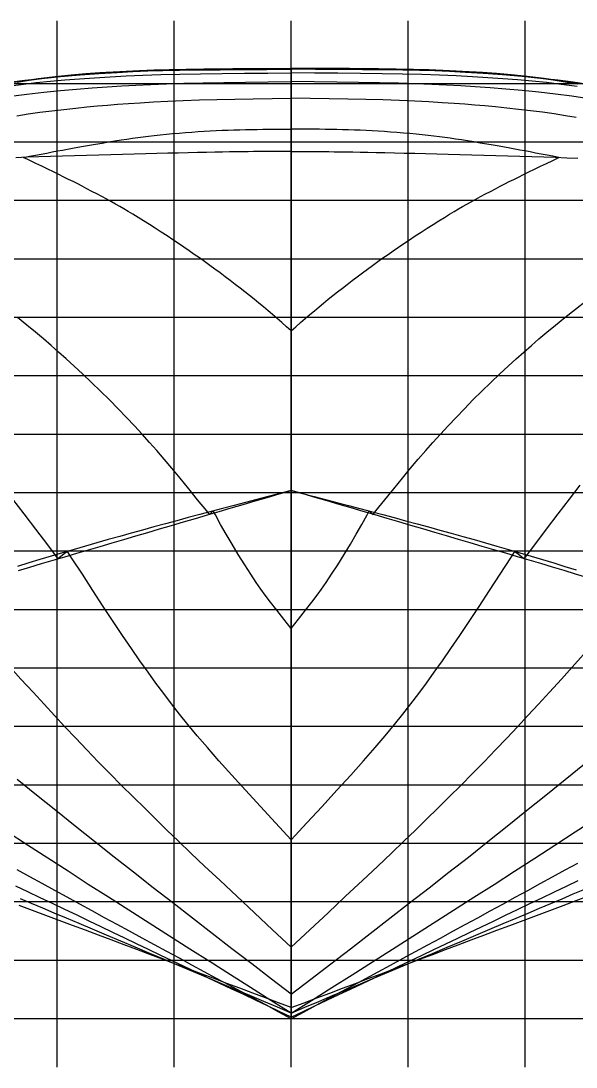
# Model space of a CAD drawing. Extents: x -0.22 to 9, y -4.91 to 1.71.
# Drawn here: x 6.145 to 7.095, y -2.034 to -0.244 of the extents above; entities that cross this region are included whole.
import ezdxf

# ---------------------------------------------------------------- set-up
doc = ezdxf.new("R2010")
doc.units = 0
doc.header["$MEASUREMENT"] = 0
for name, color, linetype in [('Base', 7, 'Continuous'), ('buttockgrid', 7, 'Continuous'), ('Center', 7, 'Continuous'), ('DWL', 7, 'Continuous'), ('Knuckle_lines', 7, 'Continuous'), ('stations', 7, 'Continuous'), ('wlgrid', 7, 'Continuous')]:
    doc.layers.add(name, color=color, linetype=linetype)

msp = doc.modelspace()

# ---------------------------------------------------------------- linework, layer by layer
at = {"layer": 'Base', "color": 9}
msp.add_line((7.957666, -1.951617), (5.257197, -1.951617), dxfattribs=at)
at = {"layer": 'buttockgrid', "color": 9}
for p, q in [((6.207431, -2.03416), (6.207431, -0.244099)), ((6.407432, -2.03416), (6.407432, -0.244099)), ((6.607431, -2.03416), (6.607431, -0.244099)), ((6.607431, -2.03416), (6.607431, -0.244099)), ((6.807431, -2.03416), (6.807431, -0.244099)), ((7.007432, -2.03416), (7.007432, -0.244099))]:
    msp.add_line(p, q, dxfattribs=at)
at = {"layer": 'Center', "color": 1}
msp.add_line((6.607431, -2.03416), (6.607431, -0.244099), dxfattribs=at)
at = {"layer": 'DWL', "color": 1}
msp.add_line((7.957666, -1.451617), (5.257197, -1.451617), dxfattribs=at)
at = {"layer": 'Knuckle_lines', "color": 7}
for p, q in [((6.180509, -0.342518), (6.201915, -0.339855)), ((6.201915, -0.339855), (6.223681, -0.337466)), ((6.223681, -0.337466), (6.245821, -0.335353)), ((6.245821, -0.335353), (6.268318, -0.333505)), ((6.268318, -0.333505), (6.291148, -0.331902)), ((6.291148, -0.331902), (6.314287, -0.330528)), ((6.314287, -0.330528), (6.337712, -0.329365)), ((6.337712, -0.329365), (6.361399, -0.328395)), ((6.361399, -0.328395), (6.385324, -0.327601)), ((6.385324, -0.327601), (6.409462, -0.326966)), ((6.409462, -0.326966), (6.433792, -0.326471)), ((6.433792, -0.326471), (6.458288, -0.326099)), ((6.458288, -0.326099), (6.482927, -0.325832)), ((6.482927, -0.325832), (6.507685, -0.325653)), ((6.507685, -0.325653), (6.532538, -0.325545)), ((6.532538, -0.325545), (6.557463, -0.325489)), ((6.557463, -0.325489), (6.582436, -0.325469)), ((6.582436, -0.325469), (6.607431, -0.325466)), ((6.632427, -0.325469), (6.607431, -0.325466)), ((6.607431, -0.325466), (6.607431, -0.325467)), ((6.607431, -0.325466), (6.607431, -0.325467)), ((6.607431, -0.325467), (6.607431, -0.325479)), ((6.607431, -0.325467), (6.607431, -0.325479)), ((6.607431, -0.325479), (6.607431, -0.32551)), ((6.607431, -0.325479), (6.607431, -0.32551)), ((6.607431, -0.32551), (6.607431, -0.32557)), ((6.607431, -0.32551), (6.607431, -0.32557)), ((6.607431, -0.32557), (6.607431, -0.325669)), ((6.607431, -0.32557), (6.607431, -0.325669)), ((6.607431, -0.325669), (6.607431, -0.325817)), ((6.607431, -0.325669), (6.607431, -0.325817)), ((6.607431, -0.325817), (6.607431, -0.326024)), ((6.607431, -0.325817), (6.607431, -0.326024)), ((6.607431, -0.326024), (6.607431, -0.326299)), ((6.607431, -0.326024), (6.607431, -0.326299)), ((6.607431, -0.326299), (6.607431, -0.326652)), ((6.607431, -0.326299), (6.607431, -0.326652)), ((6.607431, -0.326652), (6.607431, -0.327093)), ((6.607431, -0.326652), (6.607431, -0.327093)), ((6.607431, -0.327093), (6.607431, -0.327632)), ((6.607431, -0.327093), (6.607431, -0.327632)), ((6.607431, -0.327632), (6.607431, -0.328278)), ((6.607431, -0.327632), (6.607431, -0.328278)), ((6.607431, -0.328278), (6.607431, -0.329041)), ((6.607431, -0.328278), (6.607431, -0.329041)), ((6.607431, -0.329041), (6.607431, -0.329932)), ((6.607431, -0.329041), (6.607431, -0.329932)), ((6.607431, -0.329932), (6.607431, -0.330959)), ((6.607431, -0.329932), (6.607431, -0.330959)), ((6.607431, -0.330959), (6.607431, -0.332132)), ((6.607431, -0.330959), (6.607431, -0.332132)), ((6.607431, -0.332132), (6.607431, -0.333461)), ((6.607431, -0.332132), (6.607431, -0.333461)), ((6.607431, -0.333461), (6.607431, -0.334952)), ((6.607431, -0.333461), (6.607431, -0.334952)), ((6.607431, -0.334952), (6.607431, -0.33661)), ((6.607431, -0.334952), (6.607431, -0.33661)), ((6.607431, -0.33661), (6.607431, -0.33844)), ((6.607431, -0.33661), (6.607431, -0.33844)), ((6.607431, -0.33844), (6.607431, -0.340447)), ((6.607431, -0.33844), (6.607431, -0.340447)), ((6.6574, -0.325489), (6.632427, -0.325469)), ((6.682324, -0.325545), (6.6574, -0.325489)), ((6.707178, -0.325653), (6.682324, -0.325545)), ((6.731936, -0.325832), (6.707178, -0.325653)), ((6.756575, -0.326099), (6.731936, -0.325832)), ((6.781071, -0.326471), (6.756575, -0.326099)), ((6.8054, -0.326966), (6.781071, -0.326471)), ((6.829539, -0.327601), (6.8054, -0.326966)), ((6.853464, -0.328395), (6.829539, -0.327601)), ((6.877151, -0.329365), (6.853464, -0.328395)), ((6.900576, -0.330528), (6.877151, -0.329365)), ((6.923715, -0.331902), (6.900576, -0.330528)), ((6.946545, -0.333505), (6.923715, -0.331902)), ((6.969042, -0.335353), (6.946545, -0.333505)), ((6.991181, -0.337466), (6.969042, -0.335353)), ((7.012948, -0.339855), (6.991181, -0.337466)), ((7.034354, -0.342518), (7.012948, -0.339855)), ((6.138688, -0.348632), (6.15944, -0.345446)), ((6.15944, -0.345446), (6.180509, -0.342518)), ((6.607431, -0.340447), (6.607431, -0.342638)), ((6.607431, -0.340447), (6.607431, -0.342638)), ((6.607431, -0.342638), (6.607431, -0.345017)), ((6.607431, -0.342638), (6.607431, -0.345017)), ((6.607431, -0.345017), (6.607431, -0.34759)), ((6.607431, -0.345017), (6.607431, -0.34759)), ((6.607431, -0.34759), (6.607431, -0.350362)), ((6.607431, -0.34759), (6.607431, -0.350362)), ((6.607431, -0.350362), (6.607431, -0.353339)), ((6.607431, -0.350362), (6.607431, -0.353339)), ((6.607431, -0.353339), (6.607431, -0.356526)), ((6.607431, -0.353339), (6.607431, -0.356526)), ((6.607431, -0.356526), (6.607431, -0.359928)), ((6.607431, -0.356526), (6.607431, -0.359928)), ((7.055423, -0.345446), (7.034354, -0.342518)), ((7.076175, -0.348632), (7.055423, -0.345446)), ((7.096632, -0.352069), (7.076175, -0.348632)), ((6.607431, -0.359928), (6.607431, -0.36355)), ((6.607431, -0.359928), (6.607431, -0.36355)), ((6.607431, -0.36355), (6.607431, -0.367399)), ((6.607431, -0.36355), (6.607431, -0.367399)), ((6.607431, -0.367399), (6.607431, -0.371479)), ((6.607431, -0.367399), (6.607431, -0.371479)), ((6.607431, -0.371479), (6.607431, -0.375795)), ((6.607431, -0.371479), (6.607431, -0.375795)), ((6.607431, -0.375795), (6.607431, -0.380351)), ((6.607431, -0.375795), (6.607431, -0.380351)), ((6.607431, -0.380351), (6.607431, -0.385133)), ((6.607431, -0.380351), (6.607431, -0.385133)), ((6.607431, -0.385133), (6.607431, -0.390128)), ((6.607431, -0.385133), (6.607431, -0.390128)), ((6.607431, -0.390128), (6.607431, -0.395319)), ((6.607431, -0.390128), (6.607431, -0.395319)), ((6.607431, -0.395319), (6.607431, -0.400691)), ((6.607431, -0.395319), (6.607431, -0.400691)), ((6.607431, -0.400691), (6.607431, -0.40623)), ((6.607431, -0.400691), (6.607431, -0.40623)), ((6.607431, -0.40623), (6.607431, -0.41192)), ((6.607431, -0.40623), (6.607431, -0.41192)), ((6.607431, -0.41192), (6.607431, -0.417747)), ((6.607431, -0.41192), (6.607431, -0.417747)), ((6.607431, -0.417747), (6.607431, -0.423694)), ((6.607431, -0.417747), (6.607431, -0.423694)), ((6.607431, -0.423694), (6.607431, -0.429748)), ((6.607431, -0.423694), (6.607431, -0.429748)), ((6.607431, -0.429748), (6.607431, -0.435892)), ((6.607431, -0.429748), (6.607431, -0.435892)), ((6.607431, -0.435892), (6.607431, -0.442112)), ((6.607431, -0.435892), (6.607431, -0.442112)), ((6.607431, -0.442112), (6.607431, -0.448393)), ((6.607431, -0.442112), (6.607431, -0.448393)), ((6.607431, -0.448393), (6.607431, -0.454718)), ((6.607431, -0.448393), (6.607431, -0.454718)), ((6.607431, -0.454718), (6.607431, -0.461074)), ((6.607431, -0.454718), (6.607431, -0.461074)), ((6.607431, -0.461074), (6.607431, -0.467446)), ((6.607431, -0.461074), (6.607431, -0.467446)), ((6.155765, -0.477455), (6.136285, -0.478081)), ((6.175652, -0.47683), (6.155765, -0.477455)), ((6.195875, -0.476207), (6.175652, -0.47683)), ((6.216343, -0.47559), (6.195875, -0.476207)), ((6.236963, -0.474979), (6.216343, -0.47559)), ((6.25764, -0.474378), (6.236963, -0.474979)), ((6.278284, -0.47379), (6.25764, -0.474378)), ((6.298801, -0.473216), (6.278284, -0.47379)), ((6.319098, -0.472659), (6.298801, -0.473216)), ((6.339083, -0.472122), (6.319098, -0.472659)), ((6.358662, -0.471607), (6.339083, -0.472122)), ((6.377743, -0.471116), (6.358662, -0.471607)), ((6.396234, -0.470652), (6.377743, -0.471116)), ((6.41404, -0.470217), (6.396234, -0.470652)), ((6.431071, -0.469815), (6.41404, -0.470217)), ((6.447232, -0.469446), (6.431071, -0.469815)), ((6.462431, -0.469114), (6.447232, -0.469446)), ((6.476603, -0.46882), (6.462431, -0.469114)), ((6.489785, -0.468563), (6.476603, -0.46882)), ((6.502045, -0.468341), (6.489785, -0.468563)), ((6.513447, -0.46815), (6.502045, -0.468341)), ((6.524059, -0.467988), (6.513447, -0.46815)), ((6.533945, -0.467853), (6.524059, -0.467988)), ((6.543172, -0.467743), (6.533945, -0.467853)), ((6.551806, -0.467654), (6.543172, -0.467743)), ((6.559913, -0.467585), (6.551806, -0.467654)), ((6.567558, -0.467534), (6.559913, -0.467585)), ((6.574808, -0.467497), (6.567558, -0.467534)), ((6.581728, -0.467472), (6.574808, -0.467497)), ((6.588385, -0.467457), (6.581728, -0.467472)), ((6.594843, -0.467449), (6.588385, -0.467457)), ((6.601171, -0.467446), (6.594843, -0.467449)), ((6.607431, -0.467446), (6.601171, -0.467446)), ((6.607431, -0.467446), (6.607431, -0.488693)), ((6.607431, -0.467446), (6.607431, -0.488693)), ((6.607431, -0.467446), (6.613692, -0.467446)), ((6.613692, -0.467446), (6.620019, -0.467449)), ((6.620019, -0.467449), (6.626478, -0.467457)), ((6.626478, -0.467457), (6.633134, -0.467472)), ((6.633134, -0.467472), (6.640055, -0.467497)), ((6.640055, -0.467497), (6.647305, -0.467534)), ((6.647305, -0.467534), (6.65495, -0.467585)), ((6.65495, -0.467585), (6.663056, -0.467654)), ((6.663056, -0.467654), (6.67169, -0.467743)), ((6.67169, -0.467743), (6.680918, -0.467853)), ((6.680918, -0.467853), (6.690804, -0.467988)), ((6.690804, -0.467988), (6.701416, -0.46815)), ((6.701416, -0.46815), (6.712818, -0.468341)), ((6.712818, -0.468341), (6.725078, -0.468563)), ((6.725078, -0.468563), (6.73826, -0.46882)), ((6.73826, -0.46882), (6.752431, -0.469114)), ((6.752431, -0.469114), (6.767631, -0.469446)), ((6.767631, -0.469446), (6.783792, -0.469815)), ((6.783792, -0.469815), (6.800823, -0.470217)), ((6.800823, -0.470217), (6.818629, -0.470652)), ((6.818629, -0.470652), (6.83712, -0.471116)), ((6.83712, -0.471116), (6.856201, -0.471607)), ((6.856201, -0.471607), (6.87578, -0.472122)), ((6.87578, -0.472122), (6.895765, -0.472659)), ((6.895765, -0.472659), (6.916062, -0.473216)), ((6.916062, -0.473216), (6.936579, -0.47379)), ((6.936579, -0.47379), (6.957222, -0.474378)), ((6.957222, -0.474378), (6.9779, -0.474979)), ((6.9779, -0.474979), (6.998519, -0.47559)), ((6.998519, -0.47559), (7.018988, -0.476207)), ((7.018988, -0.476207), (7.039211, -0.47683)), ((7.039211, -0.47683), (7.059098, -0.477455)), ((7.059098, -0.477455), (7.078578, -0.478081)), ((7.078578, -0.478081), (7.097672, -0.478707)), ((6.607431, -0.488693), (6.607431, -0.509916)), ((6.607431, -0.488693), (6.607431, -0.509916)), ((6.607431, -0.509916), (6.607431, -0.531089)), ((6.607431, -0.509916), (6.607431, -0.531089)), ((6.607431, -0.531089), (6.607431, -0.55219)), ((6.607431, -0.531089), (6.607431, -0.55219)), ((6.607431, -0.55219), (6.607431, -0.573193)), ((6.607431, -0.55219), (6.607431, -0.573193)), ((6.607431, -0.573193), (6.607431, -0.594074)), ((6.607431, -0.573193), (6.607431, -0.594074)), ((6.607431, -0.594074), (6.607431, -0.614808)), ((6.607431, -0.594074), (6.607431, -0.614808)), ((6.607431, -0.614808), (6.607431, -0.635372)), ((6.607431, -0.614808), (6.607431, -0.635372)), ((6.607431, -0.635372), (6.607431, -0.65574)), ((6.607431, -0.635372), (6.607431, -0.65574)), ((6.607431, -0.65574), (6.607431, -0.675888)), ((6.607431, -0.65574), (6.607431, -0.675888)), ((6.607431, -0.675888), (6.607431, -0.695792)), ((6.607431, -0.675888), (6.607431, -0.695792)), ((6.607431, -0.695792), (6.607431, -0.715428)), ((6.607431, -0.695792), (6.607431, -0.715428)), ((6.607431, -0.715428), (6.607431, -0.73477)), ((6.607431, -0.715428), (6.607431, -0.73477)), ((6.607431, -0.73477), (6.607431, -0.753796)), ((6.607431, -0.73477), (6.607431, -0.753796)), ((6.607431, -0.753796), (6.607431, -0.772479)), ((6.607431, -0.753796), (6.607431, -0.772479)), ((6.607431, -0.772479), (6.607431, -0.790796)), ((6.607431, -0.772479), (6.607431, -0.790796)), ((6.607431, -0.790796), (6.607431, -0.80873)), ((6.607431, -0.790796), (6.607431, -0.80873)), ((6.607431, -0.80873), (6.607431, -0.826298)), ((6.607431, -0.80873), (6.607431, -0.826298)), ((6.607431, -0.826298), (6.607431, -0.843524)), ((6.607431, -0.826298), (6.607431, -0.843524)), ((6.607431, -0.843524), (6.607431, -0.860433)), ((6.607431, -0.843524), (6.607431, -0.860433)), ((6.607431, -0.860433), (6.607431, -0.877049)), ((6.607431, -0.860433), (6.607431, -0.877049)), ((6.607431, -0.877049), (6.607431, -0.893396)), ((6.607431, -0.877049), (6.607431, -0.893396)), ((6.607431, -0.893396), (6.607431, -0.909499)), ((6.607431, -0.893396), (6.607431, -0.909499)), ((6.607431, -0.909499), (6.607431, -0.925382)), ((6.607431, -0.909499), (6.607431, -0.925382)), ((6.607431, -0.925382), (6.607431, -0.94107)), ((6.607431, -0.925382), (6.607431, -0.94107)), ((6.607431, -0.94107), (6.607431, -0.956586)), ((6.607431, -0.94107), (6.607431, -0.956586)), ((6.607431, -0.956586), (6.607431, -0.971957)), ((6.607431, -0.956586), (6.607431, -0.971957)), ((6.607431, -0.971957), (6.607431, -0.987205)), ((6.607431, -0.971957), (6.607431, -0.987205)), ((6.607431, -0.987205), (6.607431, -1.002356)), ((6.607431, -0.987205), (6.607431, -1.002356)), ((6.607431, -1.002356), (6.607431, -1.017433)), ((6.607431, -1.002356), (6.607431, -1.017433)), ((6.607431, -1.017433), (6.607431, -1.032462)), ((6.607431, -1.017433), (6.607431, -1.032462)), ((6.607431, -1.032462), (6.607431, -1.047466)), ((6.607431, -1.032462), (6.607431, -1.047466)), ((6.566434, -1.059465), (6.586932, -1.053466)), ((6.587869, -1.052591), (6.568307, -1.05772)), ((6.586932, -1.053466), (6.607431, -1.047466)), ((6.607431, -1.047466), (6.587869, -1.052591)), ((6.607431, -1.047466), (6.607431, -1.082641)), ((6.607431, -1.047466), (6.607431, -1.082641)), ((6.627931, -1.053466), (6.607431, -1.047466)), ((6.607431, -1.047466), (6.607431, -1.047466)), ((6.607431, -1.047466), (6.607431, -1.047466)), ((6.607431, -1.047466), (6.607431, -1.047466)), ((6.607431, -1.047466), (6.607431, -1.047466)), ((6.607431, -1.047466), (6.607431, -1.047466)), ((6.607431, -1.047466), (6.607431, -1.047466)), ((6.607431, -1.047466), (6.607431, -1.047466)), ((6.607431, -1.047466), (6.607431, -1.047466)), ((6.607431, -1.047466), (6.607431, -1.047466)), ((6.607431, -1.047466), (6.607431, -1.047466)), ((6.607431, -1.047466), (6.607431, -1.047466)), ((6.607431, -1.047466), (6.607431, -1.047466)), ((6.607431, -1.047466), (6.607431, -1.047466)), ((6.607431, -1.047466), (6.607431, -1.047466)), ((6.607431, -1.047466), (6.607431, -1.047466)), ((6.607431, -1.047466), (6.607431, -1.047466)), ((6.607431, -1.047466), (6.607431, -1.047466)), ((6.607431, -1.047466), (6.607431, -1.047466)), ((6.607431, -1.047466), (6.607431, -1.047466)), ((6.607431, -1.047466), (6.607431, -1.047466)), ((6.607431, -1.047466), (6.607431, -1.047466)), ((6.607431, -1.047466), (6.607431, -1.047466)), ((6.607431, -1.047466), (6.607431, -1.047466)), ((6.607431, -1.047466), (6.607431, -1.047466)), ((6.607431, -1.047466), (6.607431, -1.047466)), ((6.607431, -1.047466), (6.607431, -1.047466)), ((6.607431, -1.047466), (6.607431, -1.047466)), ((6.607431, -1.047466), (6.607431, -1.047466)), ((6.607431, -1.047466), (6.607431, -1.047466)), ((6.607431, -1.047466), (6.607431, -1.047466)), ((6.607431, -1.047466), (6.607431, -1.047466)), ((6.607431, -1.047466), (6.607431, -1.047466)), ((6.607431, -1.047466), (6.626994, -1.052591)), ((6.626994, -1.052591), (6.646556, -1.05772)), ((6.648428, -1.059465), (6.627931, -1.053466)), ((6.509624, -1.073157), (6.490065, -1.07833)), ((6.504977, -1.077455), (6.525455, -1.07146)), ((6.529184, -1.067999), (6.509624, -1.073157)), ((6.525455, -1.07146), (6.545941, -1.065463)), ((6.548745, -1.062855), (6.529184, -1.067999)), ((6.545941, -1.065463), (6.566434, -1.059465)), ((6.568307, -1.05772), (6.548745, -1.062855)), ((6.646556, -1.05772), (6.666118, -1.062855)), ((6.668921, -1.065463), (6.648428, -1.059465)), ((6.666118, -1.062855), (6.685679, -1.067999)), ((6.689408, -1.07146), (6.668921, -1.065463)), ((6.685679, -1.067999), (6.705239, -1.073157)), ((6.709886, -1.077455), (6.689408, -1.07146)), ((6.705239, -1.073157), (6.724798, -1.07833)), ((6.450952, -1.088736), (6.431398, -1.093976)), ((6.443619, -1.095424), (6.464057, -1.089438)), ((6.470508, -1.083522), (6.450952, -1.088736)), ((6.464057, -1.089438), (6.48451, -1.083448)), ((6.490065, -1.07833), (6.470508, -1.083522)), ((6.48451, -1.083448), (6.504977, -1.077455)), ((6.607431, -1.082641), (6.607431, -1.117743)), ((6.607431, -1.082641), (6.607431, -1.117743)), ((6.730352, -1.083448), (6.709886, -1.077455)), ((6.724798, -1.07833), (6.744355, -1.083522)), ((6.750806, -1.089438), (6.730352, -1.083448)), ((6.744355, -1.083522), (6.763911, -1.088736)), ((6.771244, -1.095424), (6.750806, -1.089438)), ((6.763911, -1.088736), (6.783464, -1.093976)), ((6.392298, -1.104545), (6.372752, -1.10988)), ((6.382419, -1.113357), (6.402798, -1.107384)), ((6.411847, -1.099245), (6.392298, -1.104545)), ((6.402798, -1.107384), (6.423198, -1.101406)), ((6.431398, -1.093976), (6.411847, -1.099245)), ((6.423198, -1.101406), (6.443619, -1.095424)), ((6.791665, -1.101406), (6.771244, -1.095424)), ((6.783464, -1.093976), (6.803016, -1.099245)), ((6.812065, -1.107384), (6.791665, -1.101406)), ((6.803016, -1.099245), (6.822565, -1.104545)), ((6.832444, -1.113357), (6.812065, -1.107384)), ((6.822565, -1.104545), (6.842111, -1.10988)), ((6.314131, -1.126126), (6.294598, -1.131632)), ((6.333668, -1.120667), (6.314131, -1.126126)), ((6.321436, -1.131242), (6.341736, -1.125287)), ((6.353209, -1.115253), (6.333668, -1.120667)), ((6.341736, -1.125287), (6.362064, -1.119325)), ((6.372752, -1.10988), (6.353209, -1.115253)), ((6.362064, -1.119325), (6.382419, -1.113357)), ((6.607431, -1.117743), (6.607431, -1.152699)), ((6.607431, -1.117743), (6.607431, -1.152699)), ((6.852798, -1.119325), (6.832444, -1.113357)), ((6.842111, -1.10988), (6.861654, -1.115253)), ((6.873127, -1.125287), (6.852798, -1.119325)), ((6.861654, -1.115253), (6.881195, -1.120667)), ((6.893426, -1.131242), (6.873127, -1.125287)), ((6.881195, -1.120667), (6.900732, -1.126126)), ((6.900732, -1.126126), (6.920265, -1.131632)), ((6.255557, -1.142794), (6.236066, -1.148447)), ((6.27507, -1.137189), (6.255557, -1.142794)), ((6.260732, -1.149066), (6.280931, -1.143132)), ((6.294598, -1.131632), (6.27507, -1.137189)), ((6.280931, -1.143132), (6.301167, -1.137191)), ((6.301167, -1.137191), (6.321436, -1.131242)), ((6.913695, -1.137191), (6.893426, -1.131242)), ((6.933931, -1.143132), (6.913695, -1.137191)), ((6.920265, -1.131632), (6.939793, -1.137189)), ((6.954131, -1.149066), (6.933931, -1.143132)), ((6.939793, -1.137189), (6.959306, -1.142794)), ((6.959306, -1.142794), (6.978797, -1.148447)), ((6.197194, -1.159888), (6.177833, -1.165672)), ((6.216609, -1.154145), (6.197194, -1.159888)), ((6.200458, -1.16683), (6.220484, -1.160914)), ((6.236066, -1.148447), (6.216609, -1.154145)), ((6.220484, -1.160914), (6.240579, -1.154993)), ((6.240579, -1.154993), (6.260732, -1.149066)), ((6.607431, -1.152699), (6.607431, -1.187434)), ((6.607431, -1.152699), (6.607431, -1.187434)), ((6.974284, -1.154993), (6.954131, -1.149066)), ((6.994379, -1.160914), (6.974284, -1.154993)), ((6.978797, -1.148447), (6.998254, -1.154145)), ((7.014405, -1.16683), (6.994379, -1.160914)), ((6.998254, -1.154145), (7.017669, -1.159888)), ((7.017669, -1.159888), (7.03703, -1.165672)), ((6.158533, -1.171497), (6.139307, -1.177361)), ((6.140903, -1.184559), (6.160656, -1.178652)), ((6.177833, -1.165672), (6.158533, -1.171497)), ((6.160656, -1.178652), (6.180511, -1.172742)), ((6.180511, -1.172742), (6.200458, -1.16683)), ((7.034352, -1.172742), (7.014405, -1.16683)), ((7.054207, -1.178652), (7.034352, -1.172742)), ((7.03703, -1.165672), (7.05633, -1.171497)), ((7.073959, -1.184559), (7.054207, -1.178652)), ((7.05633, -1.171497), (7.075556, -1.177361)), ((7.075556, -1.177361), (7.094701, -1.183263)), ((6.607431, -1.187434), (6.607431, -1.221877)), ((6.607431, -1.187434), (6.607431, -1.221877)), ((7.093598, -1.190466), (7.073959, -1.184559)), ((7.113112, -1.196372), (7.093598, -1.190466)), ((6.607431, -1.221877), (6.607431, -1.255954)), ((6.607431, -1.221877), (6.607431, -1.255954)), ((6.607431, -1.255954), (6.607431, -1.289591)), ((6.607431, -1.255954), (6.607431, -1.289591)), ((6.607431, -1.289591), (6.607431, -1.322716)), ((6.607431, -1.289591), (6.607431, -1.322716)), ((6.607431, -1.322716), (6.607431, -1.355254)), ((6.607431, -1.322716), (6.607431, -1.355254)), ((6.607431, -1.355254), (6.607431, -1.387134)), ((6.607431, -1.355254), (6.607431, -1.387134)), ((6.607431, -1.387134), (6.607431, -1.418281)), ((6.607431, -1.387134), (6.607431, -1.418281)), ((6.607431, -1.418281), (6.607431, -1.448622)), ((6.607431, -1.418281), (6.607431, -1.448622)), ((6.607431, -1.448622), (6.607431, -1.478084)), ((6.607431, -1.448622), (6.607431, -1.478084)), ((6.607431, -1.478084), (6.607431, -1.506595)), ((6.607431, -1.478084), (6.607431, -1.506595)), ((6.607431, -1.506595), (6.607431, -1.534079)), ((6.607431, -1.506595), (6.607431, -1.534079)), ((6.607431, -1.534079), (6.607431, -1.560466)), ((6.607431, -1.534079), (6.607431, -1.560466)), ((6.607431, -1.560466), (6.607431, -1.585696)), ((6.607431, -1.560466), (6.607431, -1.585696)), ((6.607431, -1.585696), (6.607431, -1.609781)), ((6.607431, -1.585696), (6.607431, -1.609781)), ((6.607431, -1.609781), (6.607431, -1.632745)), ((6.607431, -1.609781), (6.607431, -1.632745)), ((6.607431, -1.632745), (6.607431, -1.654614)), ((6.607431, -1.632745), (6.607431, -1.654614)), ((6.607431, -1.654614), (6.607431, -1.675414)), ((6.607431, -1.654614), (6.607431, -1.675414)), ((6.607431, -1.675414), (6.607431, -1.69517)), ((6.607431, -1.675414), (6.607431, -1.69517)), ((6.607431, -1.69517), (6.607431, -1.713908)), ((6.607431, -1.69517), (6.607431, -1.713908)), ((6.607431, -1.713908), (6.607431, -1.731653)), ((6.607431, -1.713908), (6.607431, -1.731653)), ((6.607431, -1.731653), (6.607431, -1.748432)), ((6.607431, -1.731653), (6.607431, -1.748432)), ((6.607431, -1.748432), (6.607431, -1.764269)), ((6.607431, -1.748432), (6.607431, -1.764269)), ((6.607431, -1.764269), (6.607431, -1.779191)), ((6.607431, -1.764269), (6.607431, -1.779191)), ((6.607431, -1.779191), (6.607431, -1.793223)), ((6.607431, -1.779191), (6.607431, -1.793223)), ((6.607431, -1.793223), (6.607431, -1.806391)), ((6.607431, -1.793223), (6.607431, -1.806391)), ((6.607431, -1.806391), (6.607431, -1.81872)), ((6.607431, -1.806391), (6.607431, -1.81872)), ((6.607431, -1.81872), (6.607431, -1.830237)), ((6.607431, -1.81872), (6.607431, -1.830237)), ((6.607431, -1.830237), (6.607431, -1.840966)), ((6.607431, -1.830237), (6.607431, -1.840966)), ((6.607431, -1.840966), (6.607431, -1.850934)), ((6.607431, -1.840966), (6.607431, -1.850934)), ((6.607431, -1.850934), (6.607431, -1.860177)), ((6.607431, -1.850934), (6.607431, -1.860177)), ((6.607431, -1.860177), (6.607431, -1.868728)), ((6.607431, -1.860177), (6.607431, -1.868728)), ((6.607431, -1.868728), (6.607431, -1.876624)), ((6.607431, -1.868728), (6.607431, -1.876624)), ((6.607431, -1.876624), (6.607431, -1.8839)), ((6.607431, -1.876624), (6.607431, -1.8839)), ((6.607431, -1.8839), (6.607431, -1.890592)), ((6.607431, -1.8839), (6.607431, -1.890592)), ((6.607431, -1.890592), (6.607431, -1.896734)), ((6.607431, -1.890592), (6.607431, -1.896734)), ((6.607431, -1.896734), (6.607431, -1.902361)), ((6.607431, -1.896734), (6.607431, -1.902361)), ((6.607431, -1.902361), (6.607431, -1.907511)), ((6.607431, -1.902361), (6.607431, -1.907511)), ((6.607431, -1.907511), (6.607431, -1.912217)), ((6.607431, -1.907511), (6.607431, -1.912217)), ((6.607431, -1.912217), (6.607431, -1.916516)), ((6.607431, -1.912217), (6.607431, -1.916516)), ((6.607431, -1.916516), (6.607431, -1.920442)), ((6.607431, -1.916516), (6.607431, -1.920442)), ((6.607431, -1.920442), (6.607431, -1.924032)), ((6.607431, -1.920442), (6.607431, -1.924032)), ((6.607431, -1.924032), (6.607431, -1.927319)), ((6.607431, -1.924032), (6.607431, -1.927319)), ((6.607431, -1.927319), (6.607431, -1.930341)), ((6.607431, -1.927319), (6.607431, -1.930341)), ((6.607431, -1.930341), (6.607431, -1.933132)), ((6.607431, -1.930341), (6.607431, -1.933132)), ((6.607431, -1.933132), (6.607431, -1.935722)), ((6.607431, -1.933132), (6.607431, -1.935722)), ((6.607431, -1.936561), (6.607431, -1.934492)), ((6.607431, -1.936561), (6.607431, -1.934492)), ((6.607431, -1.935722), (6.607431, -1.938117)), ((6.607431, -1.935722), (6.607431, -1.938117)), ((6.607431, -1.938538), (6.607431, -1.936561)), ((6.607431, -1.938538), (6.607431, -1.936561)), ((6.607431, -1.938117), (6.607431, -1.940316)), ((6.607431, -1.938117), (6.607431, -1.940316)), ((6.607431, -1.940412), (6.607431, -1.938538)), ((6.607431, -1.940412), (6.607431, -1.938538)), ((6.607431, -1.940316), (6.607431, -1.94232)), ((6.607431, -1.940316), (6.607431, -1.94232)), ((6.607431, -1.942174), (6.607431, -1.940412)), ((6.607431, -1.942174), (6.607431, -1.940412)), ((6.607431, -1.943815), (6.607431, -1.942174)), ((6.607431, -1.943815), (6.607431, -1.942174)), ((6.607431, -1.94232), (6.607431, -1.944128)), ((6.607431, -1.94232), (6.607431, -1.944128)), ((6.607431, -1.945326), (6.607431, -1.943815)), ((6.607431, -1.945326), (6.607431, -1.943815)), ((6.607431, -1.944128), (6.607431, -1.945742)), ((6.607431, -1.944128), (6.607431, -1.945742)), ((6.607431, -1.946697), (6.607431, -1.945326)), ((6.607431, -1.946697), (6.607431, -1.945326)), ((6.607431, -1.945742), (6.607431, -1.94716)), ((6.607431, -1.945742), (6.607431, -1.94716)), ((6.607431, -1.947919), (6.607431, -1.946697)), ((6.607431, -1.947919), (6.607431, -1.946697)), ((6.607431, -1.94716), (6.607431, -1.948382)), ((6.607431, -1.94716), (6.607431, -1.948382)), ((6.607431, -1.948983), (6.607431, -1.947919)), ((6.607431, -1.948983), (6.607431, -1.947919)), ((6.607431, -1.948382), (6.607431, -1.94941)), ((6.607431, -1.948382), (6.607431, -1.94941)), ((6.607431, -1.949879), (6.607431, -1.948983)), ((6.607431, -1.949879), (6.607431, -1.948983)), ((6.607431, -1.94941), (6.607431, -1.950242)), ((6.607431, -1.94941), (6.607431, -1.950242)), ((6.607431, -1.950599), (6.607431, -1.949879)), ((6.607431, -1.950599), (6.607431, -1.949879)), ((6.607431, -1.950242), (6.607431, -1.950878)), ((6.607431, -1.950242), (6.607431, -1.950878)), ((6.607431, -1.951132), (6.607431, -1.950599)), ((6.607431, -1.951132), (6.607431, -1.950599)), ((6.607431, -1.950878), (6.607431, -1.95132)), ((6.607431, -1.950878), (6.607431, -1.95132)), ((6.607431, -1.951472), (6.607431, -1.951132)), ((6.607431, -1.951472), (6.607431, -1.951132)), ((6.607431, -1.95132), (6.607431, -1.951566)), ((6.607431, -1.95132), (6.607431, -1.951566)), ((6.607431, -1.951617), (6.607431, -1.951472)), ((6.607431, -1.951617), (6.607431, -1.951472)), ((6.607431, -1.951566), (6.607431, -1.951617)), ((6.607431, -1.951566), (6.607431, -1.951617))]:
    msp.add_line(p, q, dxfattribs=at)
at = {"layer": 'stations', "color": 135}
for points in [[(6.1164, -0.3513), (6.1454, -0.3469), (6.1749, -0.3429), (6.2038, -0.3393), (6.2311, -0.3364), (6.2563, -0.3342), (6.2801, -0.3325), (6.3029, -0.3311), (6.3253, -0.3299), (6.3482, -0.3289), (6.3723, -0.328), (6.3986, -0.3272), (6.4279, -0.3267), (6.4602, -0.3262), (6.4949, -0.3259), (6.5314, -0.3257), (6.5691, -0.3256), (6.6074, -0.3255)], [(6.1183, -0.3561), (6.1457, -0.3526), (6.1711, -0.3497), (6.1956, -0.3473), (6.2202, -0.3451), (6.2454, -0.3431), (6.2712, -0.3413), (6.2977, -0.3397), (6.325, -0.3383), (6.3537, -0.337), (6.3842, -0.336), (6.4169, -0.3352), (6.4521, -0.3345), (6.4892, -0.334), (6.5278, -0.3336), (6.5674, -0.3333), (6.6074, -0.333)], [(6.1252, -0.3491), (6.1517, -0.3457), (6.181, -0.3425), (6.2131, -0.3394), (6.2464, -0.3366), (6.2791, -0.3342), (6.3097, -0.3322), (6.3368, -0.3307), (6.362, -0.3297), (6.3878, -0.3289), (6.4165, -0.3284), (6.4493, -0.328), (6.4857, -0.3277), (6.5248, -0.3274), (6.5657, -0.3271), (6.6074, -0.3269)], [(7.0985, -0.3513), (7.0695, -0.3469), (7.04, -0.3429), (7.011, -0.3393), (6.9838, -0.3364), (6.9585, -0.3342), (6.9348, -0.3325), (6.912, -0.3311), (6.8896, -0.3299), (6.8667, -0.3289), (6.8426, -0.328), (6.8163, -0.3272), (6.7869, -0.3267), (6.7547, -0.3262), (6.7199, -0.3259), (6.6834, -0.3257), (6.6457, -0.3256), (6.6074, -0.3255)], [(7.1147, -0.3528), (7.0897, -0.3491), (7.0632, -0.3457), (7.0339, -0.3425), (7.0018, -0.3394), (6.9685, -0.3366), (6.9357, -0.3342), (6.9052, -0.3322), (6.8781, -0.3307), (6.8528, -0.3297), (6.827, -0.3289), (6.7984, -0.3284), (6.7655, -0.328), (6.7291, -0.3277), (6.69, -0.3274), (6.6492, -0.3271), (6.6074, -0.3269)], [(7.0966, -0.3561), (7.0692, -0.3526), (7.0438, -0.3497), (7.0193, -0.3473), (6.9946, -0.3451), (6.9694, -0.3431), (6.9437, -0.3413), (6.9172, -0.3397), (6.8898, -0.3383), (6.8611, -0.337), (6.8306, -0.336), (6.7979, -0.3352), (6.7628, -0.3345), (6.7257, -0.334), (6.6871, -0.3336), (6.6475, -0.3333), (6.6074, -0.333)], [(6.1278, -0.3731), (6.1555, -0.3695), (6.1842, -0.3661), (6.2127, -0.3631), (6.2403, -0.3606), (6.2669, -0.3586), (6.2927, -0.3568), (6.3176, -0.3553), (6.342, -0.3539), (6.3671, -0.3528), (6.394, -0.3517), (6.4238, -0.3508), (6.4567, -0.3501), (6.4921, -0.3494), (6.5295, -0.3487), (6.5681, -0.3482), (6.6074, -0.3476)], [(7.1128, -0.3766), (7.0871, -0.3731), (7.0593, -0.3695), (7.0306, -0.3661), (7.0022, -0.3631), (6.9746, -0.3606), (6.9479, -0.3586), (6.9222, -0.3568), (6.8973, -0.3553), (6.8728, -0.3539), (6.8477, -0.3528), (6.8208, -0.3517), (6.7911, -0.3508), (6.7582, -0.3501), (6.7227, -0.3494), (6.6854, -0.3487), (6.6467, -0.3482), (6.6074, -0.3476)], [(6.1383, -0.4063), (6.1575, -0.4033), (6.1775, -0.4005), (6.198, -0.3978), (6.2186, -0.3954), (6.2389, -0.3932), (6.2582, -0.3913), (6.2762, -0.3896), (6.2933, -0.3881), (6.3105, -0.3868), (6.329, -0.3854), (6.3494, -0.3841), (6.3719, -0.3827), (6.3963, -0.3815), (6.4225, -0.3804), (6.4505, -0.3794), (6.4801, -0.3786), (6.5108, -0.3779), (6.5425, -0.3773), (6.5748, -0.3768), (6.6074, -0.3763)], [(7.0947, -0.4092), (7.0765, -0.4063), (7.0573, -0.4033), (7.0374, -0.4005), (7.0169, -0.3978), (6.9963, -0.3954), (6.976, -0.3932), (6.9567, -0.3913), (6.9387, -0.3896), (6.9216, -0.3881), (6.9044, -0.3868), (6.8859, -0.3854), (6.8654, -0.3841), (6.843, -0.3827), (6.8186, -0.3815), (6.7924, -0.3804), (6.7643, -0.3794), (6.7348, -0.3786), (6.704, -0.3779), (6.6723, -0.3773), (6.64, -0.3768), (6.6074, -0.3763)], [(6.6074, -0.7744), (6.5995, -0.7674), (6.5916, -0.7604), (6.5836, -0.7535), (6.5757, -0.7467), (6.5678, -0.7399), (6.5599, -0.7333), (6.552, -0.7268), (6.5441, -0.7203), (6.5362, -0.7139), (6.5281, -0.7076), (6.52, -0.7013), (6.5116, -0.6949), (6.5032, -0.6884), (6.4945, -0.6819), (6.4858, -0.6754), (6.477, -0.6689), (6.4681, -0.6624), (6.4593, -0.656), (6.4505, -0.6497), (6.4417, -0.6435), (6.4329, -0.6373), (6.4239, -0.6311), (6.4147, -0.6248), (6.4052, -0.6184), (6.3954, -0.6119), (6.3853, -0.6054), (6.375, -0.5988), (6.3649, -0.5923), (6.355, -0.5861), (6.3456, -0.5803), (6.3368, -0.5749), (6.3288, -0.5701), (6.3214, -0.5657), (6.3143, -0.5616), (6.3072, -0.5576), (6.2999, -0.5536), (6.292, -0.5493), (6.2837, -0.5448), (6.2752, -0.5402), (6.2666, -0.5357), (6.2582, -0.5313), (6.2501, -0.527), (6.2423, -0.523), (6.2346, -0.5191), (6.2268, -0.5152), (6.2187, -0.5112), (6.2101, -0.5069), (6.201, -0.5024), (6.1913, -0.4977), (6.1812, -0.4929), (6.1708, -0.4879), (6.1602, -0.4828), (6.1496, -0.4777), (6.1598, -0.4757), (6.1699, -0.4738), (6.1798, -0.4719), (6.1895, -0.4701), (6.1989, -0.4683), (6.2079, -0.4666), (6.2166, -0.465), (6.2251, -0.4634), (6.2336, -0.4618), (6.2426, -0.4601), (6.2521, -0.4584), (6.2623, -0.4567), (6.273, -0.4548), (6.284, -0.453), (6.2951, -0.4512), (6.306, -0.4494), (6.3165, -0.4478), (6.3264, -0.4463), (6.3358, -0.4449), (6.3449, -0.4437), (6.354, -0.4425), (6.3634, -0.4413), (6.3731, -0.4402), (6.3833, -0.4391), (6.3939, -0.438), (6.4047, -0.4369), (6.4157, -0.4359), (6.4267, -0.435), (6.4375, -0.4342), (6.4482, -0.4334), (6.4586, -0.4327), (6.469, -0.4322), (6.4792, -0.4317), (6.4893, -0.4312), (6.4994, -0.4308), (6.5095, -0.4305), (6.5195, -0.4302), (6.5295, -0.4299), (6.5395, -0.4297), (6.5493, -0.4296), (6.5591, -0.4294), (6.5689, -0.4293), (6.5786, -0.4292), (6.5882, -0.4292), (6.5978, -0.4291), (6.6074, -0.4291)], [(6.6074, -0.7744), (6.6154, -0.7674), (6.6233, -0.7604), (6.6312, -0.7535), (6.6392, -0.7467), (6.6471, -0.7399), (6.655, -0.7333), (6.6628, -0.7268), (6.6707, -0.7203), (6.6787, -0.7139), (6.6867, -0.7076), (6.6949, -0.7013), (6.7032, -0.6949), (6.7117, -0.6884), (6.7203, -0.6819), (6.7291, -0.6754), (6.7379, -0.6689), (6.7467, -0.6624), (6.7556, -0.656), (6.7644, -0.6497), (6.7731, -0.6435), (6.782, -0.6373), (6.791, -0.6311), (6.8002, -0.6248), (6.8097, -0.6184), (6.8195, -0.6119), (6.8296, -0.6054), (6.8398, -0.5988), (6.85, -0.5923), (6.8598, -0.5861), (6.8693, -0.5803), (6.8781, -0.5749), (6.8861, -0.5701), (6.8935, -0.5657), (6.9006, -0.5616), (6.9076, -0.5576), (6.915, -0.5536), (6.9229, -0.5493), (6.9311, -0.5448), (6.9397, -0.5402), (6.9482, -0.5357), (6.9566, -0.5313), (6.9647, -0.527), (6.9725, -0.523), (6.9802, -0.5191), (6.988, -0.5152), (6.9961, -0.5112), (7.0047, -0.5069), (7.0139, -0.5024), (7.0236, -0.4977), (7.0337, -0.4929), (7.044, -0.4879), (7.0546, -0.4828), (7.0653, -0.4777), (7.0551, -0.4757), (7.045, -0.4738), (7.0351, -0.4719), (7.0253, -0.4701), (7.016, -0.4683), (7.0069, -0.4666), (6.9983, -0.465), (6.9898, -0.4634), (6.9812, -0.4618), (6.9723, -0.4601), (6.9628, -0.4584), (6.9526, -0.4567), (6.9418, -0.4548), (6.9308, -0.453), (6.9197, -0.4512), (6.9089, -0.4494), (6.8984, -0.4478), (6.8885, -0.4463), (6.8791, -0.4449), (6.8699, -0.4437), (6.8608, -0.4425), (6.8515, -0.4413), (6.8418, -0.4402), (6.8315, -0.4391), (6.821, -0.438), (6.8101, -0.4369), (6.7992, -0.4359), (6.7882, -0.435), (6.7774, -0.4342), (6.7667, -0.4334), (6.7562, -0.4327), (6.7459, -0.4322), (6.7357, -0.4317), (6.7255, -0.4312), (6.7154, -0.4308), (6.7054, -0.4305), (6.6953, -0.4302), (6.6853, -0.4299), (6.6754, -0.4297), (6.6655, -0.4296), (6.6557, -0.4294), (6.646, -0.4293), (6.6363, -0.4292), (6.6267, -0.4292), (6.617, -0.4291), (6.6074, -0.4291)], [(6.6074, -1.2838), (6.62, -1.2678), (6.632, -1.2525), (6.6428, -1.2385), (6.6517, -1.2267), (6.6594, -1.2162), (6.6672, -1.2048), (6.6764, -1.1909), (6.6869, -1.1746), (6.6979, -1.1571), (6.7087, -1.1395), (6.7186, -1.1224), (6.7281, -1.1058), (6.7372, -1.0895), (6.741, -1.0826), (6.7438, -1.0852), (6.7473, -1.0884), (6.752, -1.0826), (6.7675, -1.0633), (6.7827, -1.0445), (6.7975, -1.0264), (6.8115, -1.0094), (6.8248, -0.9938), (6.8375, -0.9792), (6.8499, -0.9653), (6.8625, -0.9514), (6.8757, -0.9371), (6.8893, -0.9226), (6.9035, -0.9077), (6.9183, -0.8927), (6.9336, -0.8775), (6.949, -0.8626), (6.9641, -0.8482), (6.9785, -0.8348), (6.9921, -0.8224), (7.0052, -0.8107), (7.0181, -0.7994), (7.031, -0.7882), (7.0445, -0.7767), (7.0592, -0.7645), (7.0756, -0.7513), (7.0936, -0.7371), (7.1123, -0.7225)], [(6.6074, -1.2838), (6.5948, -1.2678), (6.5829, -1.2525), (6.5721, -1.2385), (6.5631, -1.2267), (6.5555, -1.2162), (6.5477, -1.2048), (6.5384, -1.1909), (6.5279, -1.1746), (6.5169, -1.1571), (6.5062, -1.1395), (6.4962, -1.1224), (6.4868, -1.1058), (6.4777, -1.0895), (6.4739, -1.0826), (6.471, -1.0852), (6.4676, -1.0884), (6.4629, -1.0826), (6.4474, -1.0633), (6.4322, -1.0445), (6.4174, -1.0264), (6.4033, -1.0094), (6.3901, -0.9938), (6.3774, -0.9792), (6.365, -0.9653), (6.3523, -0.9514), (6.3392, -0.9371), (6.3256, -0.9226), (6.3113, -0.9077), (6.2965, -0.8927), (6.2812, -0.8775), (6.2659, -0.8626), (6.2508, -0.8482), (6.2364, -0.8348), (6.2228, -0.8224), (6.2097, -0.8107), (6.1968, -0.7994), (6.1839, -0.7882), (6.1703, -0.7767), (6.1556, -0.7645), (6.1392, -0.7513)], [(6.6074, -1.6452), (6.634, -1.6164), (6.6602, -1.5881), (6.6854, -1.5606), (6.7092, -1.5344), (6.7311, -1.5099), (6.7508, -1.4875), (6.7682, -1.4671), (6.7839, -1.4482), (6.7984, -1.4302), (6.8121, -1.4126), (6.8254, -1.3951), (6.8387, -1.3771), (6.8521, -1.3585), (6.866, -1.3389), (6.8805, -1.318), (6.8958, -1.2956), (6.9119, -1.2716), (6.9288, -1.2458), (6.9464, -1.2189), (6.9645, -1.191), (6.9829, -1.1626), (6.9899, -1.1517), (6.9955, -1.1562), (7.0046, -1.1634), (7.0058, -1.1643), (7.0238, -1.1406), (7.0442, -1.1137), (7.0641, -1.0875), (7.0833, -1.0623), (7.1015, -1.0387)], [(6.6074, -1.6452), (6.5808, -1.6164), (6.5547, -1.5881), (6.5295, -1.5606), (6.5057, -1.5344), (6.4837, -1.5099), (6.4641, -1.4875), (6.4466, -1.4671), (6.4309, -1.4482), (6.4165, -1.4302), (6.4028, -1.4126), (6.3894, -1.3951), (6.3762, -1.3771), (6.3627, -1.3585), (6.3488, -1.3389), (6.3343, -1.318), (6.3191, -1.2956), (6.303, -1.2716), (6.286, -1.2458), (6.2684, -1.2189), (6.2503, -1.191), (6.232, -1.1626), (6.225, -1.1517), (6.2193, -1.1562), (6.2103, -1.1634), (6.2091, -1.1643), (6.1911, -1.1406), (6.1707, -1.1137), (6.1507, -1.0875), (6.1316, -1.0623)], [(6.6074, -1.8288), (6.6392, -1.7992), (6.6704, -1.7701), (6.7005, -1.7419), (6.7291, -1.7151), (6.7554, -1.6903), (6.7791, -1.6679), (6.8003, -1.6476), (6.8199, -1.6287), (6.8389, -1.6102), (6.858, -1.5914), (6.8776, -1.572), (6.8975, -1.5521), (6.9175, -1.5319), (6.9373, -1.5116), (6.9569, -1.4913), (6.9759, -1.4713), (6.9944, -1.4517), (7.0123, -1.4327), (7.0302, -1.4134), (7.049, -1.3929), (7.0695, -1.3703), (7.0924, -1.3449), (7.1172, -1.3172)], [(6.6074, -1.8288), (6.5757, -1.7992), (6.5445, -1.7701), (6.5143, -1.7419), (6.4858, -1.7151), (6.4594, -1.6903), (6.4358, -1.6679), (6.4146, -1.6476), (6.3949, -1.6287), (6.376, -1.6102), (6.3569, -1.5914), (6.3372, -1.572), (6.3173, -1.5521), (6.2974, -1.5319), (6.2775, -1.5116), (6.258, -1.4913), (6.2389, -1.4713), (6.2204, -1.4517), (6.2026, -1.4327), (6.1847, -1.4134), (6.1659, -1.3929), (6.1453, -1.3703), (6.1225, -1.3449)], [(6.6074, -1.9096), (6.6412, -1.8836), (6.675, -1.8576), (6.7088, -1.8316), (6.7425, -1.8055), (6.7762, -1.7794), (6.8098, -1.7533), (6.8434, -1.7272), (6.8769, -1.7009), (6.9104, -1.6747), (6.9437, -1.6483), (6.9769, -1.6219), (7.01, -1.5954), (7.043, -1.5688), (7.0759, -1.5421), (7.1087, -1.5153)], [(6.6074, -1.9096), (6.5736, -1.8836), (6.5399, -1.8576), (6.5061, -1.8316), (6.4724, -1.8055), (6.4387, -1.7794), (6.405, -1.7533), (6.3714, -1.7272), (6.3379, -1.7009), (6.3045, -1.6747), (6.2712, -1.6483), (6.2379, -1.6219), (6.2048, -1.5954), (6.1718, -1.5688), (6.1389, -1.5421)], [(6.6074, -1.942), (6.6421, -1.9201), (6.6768, -1.8981), (6.7115, -1.8761), (6.7462, -1.8542), (6.7809, -1.8322), (6.8156, -1.8101), (6.8503, -1.788), (6.885, -1.7659), (6.9197, -1.7437), (6.9544, -1.7215), (6.9891, -1.6992), (7.0238, -1.6768), (7.0585, -1.6544), (7.0932, -1.6318), (7.1279, -1.6092)], [(6.6074, -1.942), (6.5727, -1.9201), (6.538, -1.8981), (6.5034, -1.8761), (6.4687, -1.8542), (6.434, -1.8322), (6.3993, -1.8101), (6.3646, -1.788), (6.3299, -1.7659), (6.2952, -1.7437), (6.2605, -1.7215), (6.2258, -1.6992), (6.1911, -1.6768), (6.1564, -1.6544), (6.1216, -1.6318)], [(6.6074, -1.9515), (6.5862, -1.94), (6.5649, -1.9285), (6.5437, -1.917), (6.5224, -1.9055), (6.5012, -1.894), (6.4799, -1.8825), (6.4587, -1.871), (6.4374, -1.8595), (6.4162, -1.848), (6.3949, -1.8365), (6.3736, -1.8249), (6.3523, -1.8134), (6.331, -1.8018), (6.3097, -1.7902), (6.2884, -1.7786), (6.2671, -1.767), (6.2458, -1.7553), (6.2244, -1.7437), (6.2031, -1.732), (6.1817, -1.7203), (6.1603, -1.7086), (6.1389, -1.6968)], [(6.6074, -1.9515), (6.6287, -1.94), (6.6499, -1.9285), (6.6712, -1.917), (6.6924, -1.9055), (6.7137, -1.894), (6.7349, -1.8825), (6.7562, -1.871), (6.7774, -1.8595), (6.7987, -1.848), (6.82, -1.8365), (6.8413, -1.8249), (6.8625, -1.8134), (6.8838, -1.8018), (6.9051, -1.7902), (6.9265, -1.7786), (6.9478, -1.767), (6.9691, -1.7553), (6.9904, -1.7437), (7.0118, -1.732), (7.0332, -1.7203), (7.0545, -1.7086), (7.0759, -1.6968), (7.0973, -1.6851)], [(6.6074, -1.9489), (6.6277, -1.9392), (6.648, -1.9296), (6.6684, -1.9199), (6.6887, -1.9102), (6.709, -1.9006), (6.7294, -1.8909), (6.7498, -1.8812), (6.7702, -1.8715), (6.7906, -1.8618), (6.811, -1.8521), (6.8313, -1.8424), (6.8516, -1.8327), (6.8718, -1.8231), (6.8921, -1.8135), (6.9123, -1.8038), (6.9326, -1.7941), (6.9531, -1.7844), (6.9737, -1.7745), (6.9946, -1.7645), (7.0157, -1.7544), (7.0368, -1.7443), (7.0577, -1.7343), (7.0783, -1.7245), (7.0982, -1.7149)], [(6.6074, -1.9489), (6.5871, -1.9392), (6.5668, -1.9296), (6.5465, -1.9199), (6.5262, -1.9102), (6.5058, -1.9006), (6.4855, -1.8909), (6.4651, -1.8812), (6.4447, -1.8715), (6.4243, -1.8618), (6.4039, -1.8521), (6.3836, -1.8424), (6.3633, -1.8327), (6.343, -1.8231), (6.3228, -1.8135), (6.3026, -1.8038), (6.2823, -1.7941), (6.2618, -1.7844), (6.2412, -1.7745), (6.2203, -1.7645), (6.1992, -1.7544), (6.1781, -1.7443), (6.1571, -1.7343), (6.1366, -1.7245)], [(6.6074, -1.9417), (6.6309, -1.9318), (6.6545, -1.9219), (6.6781, -1.9119), (6.7019, -1.9018), (6.7258, -1.8917), (6.75, -1.8816), (6.7743, -1.8713), (6.799, -1.8608), (6.824, -1.8503), (6.8491, -1.8397), (6.8742, -1.8291), (6.899, -1.8186), (6.9234, -1.8083), (6.9472, -1.7983), (6.9701, -1.7886), (6.9919, -1.7794), (7.0126, -1.7706), (7.0323, -1.7623), (7.0515, -1.7542), (7.0705, -1.7462), (7.0898, -1.738), (7.1097, -1.7296)], [(6.6074, -1.9417), (6.5839, -1.9318), (6.5604, -1.9219), (6.5367, -1.9119), (6.513, -1.9018), (6.489, -1.8917), (6.4649, -1.8816), (6.4405, -1.8713), (6.4158, -1.8608), (6.3909, -1.8503), (6.3657, -1.8397), (6.3407, -1.8291), (6.3158, -1.8186), (6.2914, -1.8083), (6.2677, -1.7983), (6.2448, -1.7886), (6.2229, -1.7794), (6.2023, -1.7706), (6.1825, -1.7623), (6.1633, -1.7542), (6.1443, -1.7462)], [(6.6074, -1.9325), (6.6294, -1.9242), (6.6513, -1.9159), (6.6733, -1.9076), (6.6953, -1.8994), (6.7173, -1.8911), (6.7393, -1.8828), (6.7613, -1.8745), (6.7834, -1.8662), (6.8054, -1.8579), (6.8275, -1.8496), (6.8494, -1.8413), (6.8714, -1.8331), (6.8932, -1.8248), (6.9151, -1.8166), (6.937, -1.8084), (6.9591, -1.8001), (6.9814, -1.7917), (7.004, -1.7832), (7.0268, -1.7747), (7.0497, -1.7661), (7.0723, -1.7576), (7.0945, -1.7493), (7.116, -1.7413)], [(6.6074, -1.9325), (6.5855, -1.9242), (6.5635, -1.9159), (6.5416, -1.9076), (6.5196, -1.8994), (6.4976, -1.8911), (6.4756, -1.8828), (6.4535, -1.8745), (6.4315, -1.8662), (6.4094, -1.8579), (6.3874, -1.8496), (6.3654, -1.8413), (6.3435, -1.8331), (6.3216, -1.8248), (6.2998, -1.8166), (6.2778, -1.8084), (6.2557, -1.8001), (6.2334, -1.7917), (6.2109, -1.7832), (6.188, -1.7747), (6.1652, -1.7661), (6.1425, -1.7576)]]:
    msp.add_lwpolyline(points, dxfattribs=at)
at = {"layer": 'wlgrid', "color": 9}
for p, q in [((7.957666, -0.351616), (5.257197, -0.351616)), ((7.957666, -0.451616), (5.257197, -0.451616)), ((7.957666, -0.551616), (5.257197, -0.551616)), ((7.957666, -0.651616), (5.257197, -0.651616)), ((7.957666, -0.751616), (5.257197, -0.751616)), ((7.957666, -0.851617), (5.257197, -0.851617)), ((7.957666, -0.951617), (5.257197, -0.951617)), ((7.957666, -1.051617), (5.257197, -1.051617)), ((7.957666, -1.151617), (5.257197, -1.151617)), ((7.957666, -1.251617), (5.257197, -1.251617)), ((7.957666, -1.351617), (5.257197, -1.351617)), ((7.957666, -1.451617), (5.257197, -1.451617)), ((7.957666, -1.551617), (5.257197, -1.551617)), ((7.957666, -1.651617), (5.257197, -1.651617)), ((7.957666, -1.751617), (5.257197, -1.751617)), ((7.957666, -1.851617), (5.257197, -1.851617))]:
    msp.add_line(p, q, dxfattribs=at)

doc.saveas('drawing.dxf')
